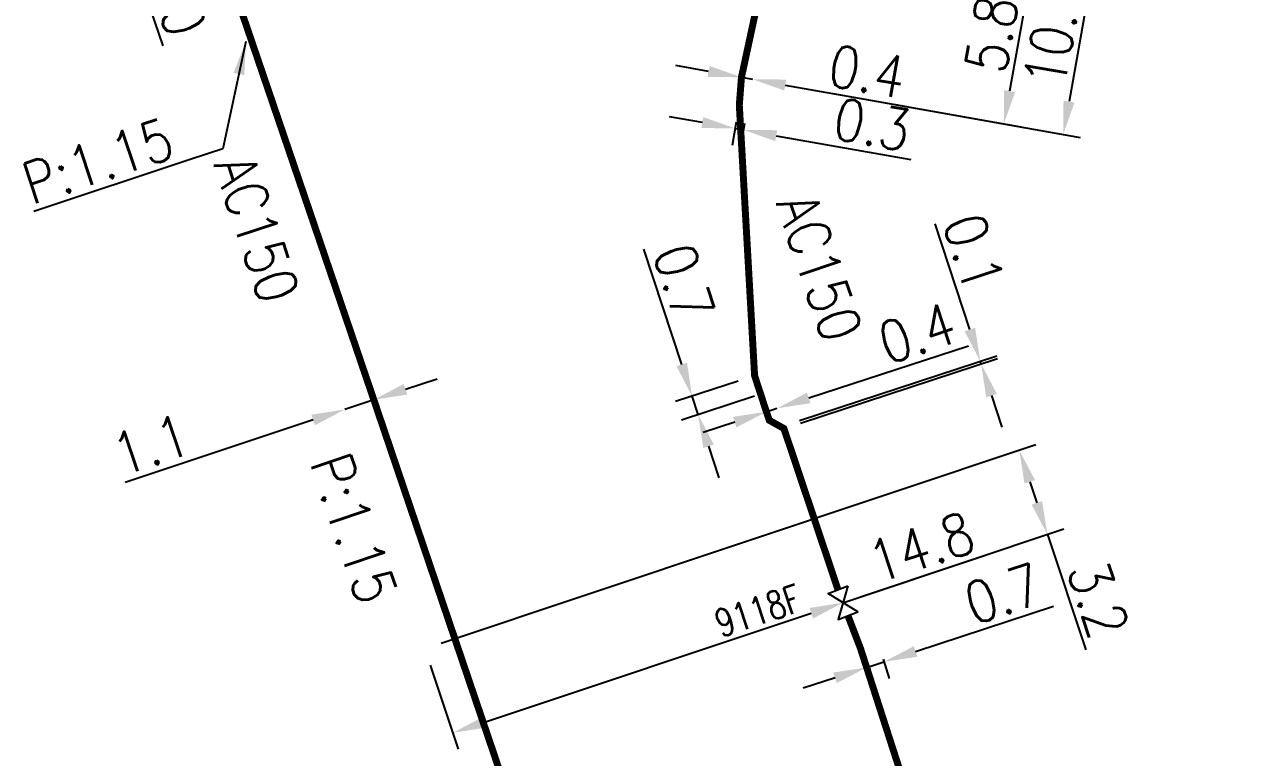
# Model space of a CAD drawing. Header units: millimetres. Extents: x 160996 to 162003, y 120996 to 122000.
# Drawn here: x 161422.45 to 161466.21, y 121384.16 to 121410.55 of the extents above; entities that cross this region are included whole.
import ezdxf
from ezdxf.enums import TextEntityAlignment as Align

# ---------------------------------------------------------------- set-up
doc = ezdxf.new("R2010")
doc.units = ezdxf.units.MM
doc.header["$PDMODE"] = 34
doc.linetypes.add('L_100_AP', pattern=[14, 10, -1.5, 1, -1.5])
doc.linetypes.add('L_25_AP', pattern=[2000, 1000, 1000])
doc.layers.get('0').update_dxf_attribs({"linetype": 'CONTINUOUS'})
doc.layers.get('Defpoints').update_dxf_attribs({"linetype": 'CONTINUOUS'})
for name, color, linetype in [('L_140', 3, 'CONTINUOUS'), ('L_150', 1, 'CONTINUOUS'), ('L_300', 7, 'CONTINUOUS'), ('L_340', 7, 'CONTINUOUS')]:
    doc.layers.add(name, color=color, linetype=linetype)
doc.styles.get("Standard").update_dxf_attribs({"font": 'romans.shx', "width": 0.85})
doc.dimstyles.get("Standard").update_dxf_attribs({"dimtxt": 1.5, "dimasz": 1.2, "dimexe": 0.625, "dimexo": 0.625, "dimgap": 0.25, "dimtad": 1, "dimdec": 1, "dimzin": 0, "dimdsep": 46, "dimtxsty": 'Standard', "dimcen": -0.5, "dimadec": 0, "dimazin": 0, "dimtfac": 1, "dimtdec": 1, "dimtmove": 0, "dimatfit": 3, "dimfxl": 0, "dimtolj": 1, "dimtzin": 0, "dimarcsym": 0})

# ---------------------------------------------------------------- blocks, each defined once
blk = doc.blocks.new('L_300_03')
at = {"color": 0, "linetype": 'Continuous', "flags": 128}
blk.add_lwpolyline([(-1, 0.75), (1, -0.75), (1, 0.75), (-1, -0.75), (-1, 0.75)], dxfattribs=at)
at = {"color": 0, "linetype": 'Continuous', "width": 0.75}
blk.add_attdef('NUM', text='', height=1.5, dxfattribs=at).set_placement((0, 2.1), align=Align.MIDDLE_CENTER)
at = {"color": 0, "linetype": 'Continuous', "width": 0.75, "flags": 3}
for tag, p in [('DEF_LEG', (0, -5)), ('DEF_COUP', (0, -7.5)), ('DEF_TYPE', (0, -10))]:
    blk.add_attdef(tag, text='', height=1.2, dxfattribs=at).set_placement(p, align=Align.MIDDLE)
blk = doc.blocks.new('*D1180')
at = {"layer": 'Defpoints', "color": 0, "linetype": 'Continuous', "transparency": 16777216}
for p in [(161451.901, 121389.736), (161436.849, 121388.086), (161437.862, 121385.051)]:
    blk.add_point(p, dxfattribs=at)
at = {"layer": 'L_300', "color": 0, "linetype": 'Continuous', "lineweight": -2, "transparency": 16777216}
for p, q in [((161451.901, 121389.736), (161457.026, 121391.447)), ((161439, 121385.431), (161450.762, 121389.356)), ((161437.047, 121387.493), (161438.06, 121384.458))]:
    blk.add_line(p, q, dxfattribs=at)
at = {"layer": 'L_300', "color": 0, "linetype": 'Continuous', "transparency": 16777216}
for points in [[(161450.699, 121389.546), (161450.826, 121389.167), (161451.901, 121389.736)], [(161438.937, 121385.62), (161439.064, 121385.241), (161437.862, 121385.051)]]:
    blk.add_solid(points, dxfattribs=at)
at = {"layer": 'L_300', "color": 0, "linetype": 'Continuous', "transparency": 16777216, "insert": (161454.716, 121391.73), "char_height": 1.5, "attachment_point": 5, "rotation": 18.4556}
blk.add_mtext('\\A1;14.8', dxfattribs=at)
blk = doc.blocks.new('*D1181')
at = {"layer": 'Defpoints', "color": 0, "linetype": 'Continuous', "transparency": 16777216}
for p in [(161458.243, 121395.226), (161451.901, 121389.736), (161436.849, 121388.086)]:
    blk.add_point(p, dxfattribs=at)
at = {"layer": 'L_300', "color": 0, "linetype": 'Continuous', "lineweight": -2, "transparency": 16777216}
for p, q in [((161437.442, 121388.284), (161458.835, 121395.424)), ((161458.622, 121394.088), (161458.876, 121393.329)), ((161452.494, 121389.934), (161459.848, 121392.389)), ((161459.256, 121392.191), (161460.639, 121388.044))]:
    blk.add_line(p, q, dxfattribs=at)
at = {"layer": 'L_300', "color": 0, "linetype": 'Continuous', "transparency": 16777216}
for points in [[(161458.812, 121394.151), (161458.433, 121394.024), (161458.243, 121395.226)], [(161459.065, 121393.392), (161458.686, 121393.266), (161459.256, 121392.191)]]:
    blk.add_solid(points, dxfattribs=at)
at = {"layer": 'L_300', "color": 0, "linetype": 'Continuous', "transparency": 16777216, "insert": (161461.086, 121389.865), "char_height": 1.5, "attachment_point": 5, "rotation": 288.4556}
blk.add_mtext('\\A1;3.2', dxfattribs=at)
blk = doc.blocks.new('*D1182')
at = {"layer": 'Defpoints', "color": 0, "linetype": 'Continuous', "transparency": 16777216}
for p in [(161452.53, 121388.095), (161453.147, 121388.297), (161453.373, 121387.607)]:
    blk.add_point(p, dxfattribs=at)
at = {"layer": 'L_150', "color": 0, "linetype": 'Continuous', "lineweight": -2, "transparency": 16777216}
for p, q in [((161454.514, 121387.98), (161459.479, 121389.605)), ((161452.755, 121387.405), (161453.373, 121387.607)), ((161453.342, 121387.703), (161453.567, 121387.013)), ((161452.724, 121387.501), (161452.95, 121386.811)), ((161451.615, 121387.032), (161450.474, 121386.659))]:
    blk.add_line(p, q, dxfattribs=at)
at = {"layer": 'L_150', "color": 0, "linetype": 'Continuous', "transparency": 16777216}
for points in [[(161454.451, 121388.17), (161454.576, 121387.79), (161453.373, 121387.607)], [(161451.553, 121387.222), (161451.677, 121386.842), (161452.755, 121387.405)]]:
    blk.add_solid(points, dxfattribs=at)
at = {"layer": 'L_150', "color": 0, "linetype": 'Continuous', "transparency": 16777216, "insert": (161457.661, 121390.062), "char_height": 1.5, "attachment_point": 5, "rotation": 18.1127}
blk.add_mtext('\\A1;0.7', dxfattribs=at)
blk = doc.blocks.new('*D1196')
at = {"layer": 'Defpoints', "color": 0, "linetype": 'Continuous', "transparency": 16777216}
for p in [(161435.023, 121397.038), (161433.979, 121396.691), (161433.979, 121396.691)]:
    blk.add_point(p, dxfattribs=at)
at = {"layer": 'L_150', "color": 0, "linetype": 'Continuous', "lineweight": -2, "transparency": 16777216}
for p, q in [((161436.161, 121397.417), (161437.3, 121397.796)), ((161435.023, 121397.038), (161433.979, 121396.691)), ((161432.841, 121396.312), (161426.08, 121394.061))]:
    blk.add_line(p, q, dxfattribs=at)
at = {"layer": 'L_150', "color": 0, "linetype": 'Continuous', "transparency": 16777216}
for points in [[(161436.098, 121397.607), (161436.225, 121397.227), (161435.023, 121397.038)], [(161432.777, 121396.501), (161432.904, 121396.122), (161433.979, 121396.691)]]:
    blk.add_solid(points, dxfattribs=at)
at = {"layer": 'L_150', "color": 0, "linetype": 'Continuous', "transparency": 16777216, "insert": (161427.009, 121395.425), "char_height": 1.5, "attachment_point": 5, "rotation": 18.4111}
blk.add_mtext('\\A1;1.1', dxfattribs=at)
blk = doc.blocks.new('*D1198')
at = {"layer": 'Defpoints', "color": 0, "linetype": 'Continuous', "transparency": 16777216}
for p in [(161427.497, 121416.809), (161427.523, 121415.808), (161425.596, 121415.148)]:
    blk.add_point(p, dxfattribs=at)
at = {"layer": 'L_340', "color": 0, "linetype": 'Continuous', "lineweight": -2, "transparency": 16777216}
for p, q in [((161424.897, 121417.186), (161424.508, 121418.321)), ((161426.905, 121416.606), (161424.695, 121415.848)), ((161425.286, 121416.051), (161425.596, 121415.148)), ((161426.932, 121415.606), (161425.005, 121414.945)), ((161425.985, 121414.012), (161427.437, 121409.78))]:
    blk.add_line(p, q, dxfattribs=at)
at = {"layer": 'L_340', "color": 0, "linetype": 'Continuous', "transparency": 16777216}
for points in [[(161425.086, 121417.251), (161424.708, 121417.121), (161425.286, 121416.051)], [(161426.174, 121414.077), (161425.796, 121413.948), (161425.596, 121415.148)]]:
    blk.add_solid(points, dxfattribs=at)
at = {"layer": 'L_340', "color": 0, "linetype": 'Continuous', "transparency": 16777216, "insert": (161427.898, 121411.518), "char_height": 1.5, "attachment_point": 5, "rotation": 288.9273}
blk.add_mtext('\\A1;1.0', dxfattribs=at)
blk = doc.blocks.new('*D1204')
at = {"layer": 'Defpoints', "color": 0, "linetype": 'Continuous', "transparency": 16777216}
for p in [(161449.527, 121396.732), (161449.527, 121396.732), (161449.147, 121396.608)]:
    blk.add_point(p, dxfattribs=at)
at = {"layer": 'L_140', "color": 0, "linetype": 'Continuous', "lineweight": -2, "transparency": 16777216}
for p, q in [((161450.668, 121397.105), (161456.416, 121398.985)), ((161449.147, 121396.608), (161449.527, 121396.732)), ((161448.007, 121396.235), (161446.866, 121395.862))]:
    blk.add_line(p, q, dxfattribs=at)
at = {"layer": 'L_140', "color": 0, "linetype": 'Continuous', "transparency": 16777216}
for points in [[(161450.606, 121397.295), (161450.73, 121396.915), (161449.527, 121396.732)], [(161447.944, 121396.425), (161448.069, 121396.045), (161449.147, 121396.608)]]:
    blk.add_solid(points, dxfattribs=at)
at = {"layer": 'L_140', "color": 0, "linetype": 'Continuous', "transparency": 16777216, "insert": (161454.569, 121399.434), "char_height": 1.5, "attachment_point": 5, "rotation": 18.1127}
blk.add_mtext('\\A1;0.4', dxfattribs=at)
blk = doc.blocks.new('*D1528')
at = {"layer": 'Defpoints', "color": 0, "linetype": 'Continuous', "transparency": 16777216}
for p in [(161448.722, 121397.906), (161449.311, 121397.363), (161446.692, 121396.505)]:
    blk.add_point(p, dxfattribs=at)
at = {"layer": 'L_140', "color": 0, "linetype": 'Continuous', "lineweight": -2, "transparency": 16777216}
for p, q in [((161446.1, 121398.31), (161444.74, 121402.465)), ((161448.128, 121397.712), (161445.88, 121396.975)), ((161448.717, 121397.168), (161446.098, 121396.31)), ((161446.692, 121396.505), (161446.474, 121397.17)), ((161447.065, 121395.364), (161447.439, 121394.224))]:
    blk.add_line(p, q, dxfattribs=at)
at = {"layer": 'L_140', "color": 0, "linetype": 'Continuous', "transparency": 16777216}
for points in [[(161446.29, 121398.373), (161445.91, 121398.248), (161446.474, 121397.17)], [(161447.255, 121395.427), (161446.875, 121395.302), (161446.692, 121396.505)]]:
    blk.add_solid(points, dxfattribs=at)
at = {"layer": 'L_140', "color": 0, "linetype": 'Continuous', "transparency": 16777216, "insert": (161446.183, 121401.269), "char_height": 1.5, "attachment_point": 5, "rotation": 288.1347}
blk.add_mtext('\\A1;0.7', dxfattribs=at)
blk = doc.blocks.new('*D1530')
at = {"layer": 'Defpoints', "color": 0, "linetype": 'Continuous', "transparency": 16777216}
for p in [(161448.172, 121407.645), (161448.467, 121407.593), (161448.318, 121406.755)]:
    blk.add_point(p, dxfattribs=at)
at = {"layer": 'L_140', "color": 0, "linetype": 'Continuous', "lineweight": -2, "transparency": 16777216}
for p, q in [((161446.842, 121407.017), (161445.66, 121407.227)), ((161448.063, 121407.03), (161447.914, 121406.192)), ((161448.023, 121406.807), (161448.318, 121406.755)), ((161448.358, 121406.977), (161448.209, 121406.139)), ((161449.5, 121406.544), (161454.338, 121405.684))]:
    blk.add_line(p, q, dxfattribs=at)
at = {"layer": 'L_140', "color": 0, "linetype": 'Continuous', "transparency": 16777216}
for points in [[(161446.877, 121407.214), (161446.807, 121406.82), (161448.023, 121406.807)], [(161449.535, 121406.741), (161449.465, 121406.348), (161448.318, 121406.755)]]:
    blk.add_solid(points, dxfattribs=at)
at = {"layer": 'L_140', "color": 0, "linetype": 'Continuous', "transparency": 16777216, "insert": (161452.951, 121406.946), "char_height": 1.5, "attachment_point": 5, "rotation": 349.9147}
blk.add_mtext('\\A1;0.3', dxfattribs=at)
blk = doc.blocks.new('*D705')
at = {"layer": 'Defpoints', "color": 0, "linetype": 'Continuous', "transparency": 16777216}
for p in [(161456.84, 121398.426), (161449.744, 121396.102), (161449.776, 121396.007)]:
    blk.add_point(p, dxfattribs=at)
at = {"layer": 'L_140', "color": 0, "linetype": 'Continuous', "lineweight": -2, "transparency": 16777216}
for p, q in [((161456.467, 121399.566), (161455.22, 121403.374)), ((161450.338, 121396.296), (161457.434, 121398.62)), ((161450.37, 121396.202), (161457.466, 121398.525)), ((161456.872, 121398.331), (161456.84, 121398.426)), ((161457.245, 121397.19), (161457.619, 121396.05))]:
    blk.add_line(p, q, dxfattribs=at)
at = {"layer": 'L_140', "color": 0, "linetype": 'Continuous', "transparency": 16777216}
for points in [[(161456.657, 121399.629), (161456.277, 121399.504), (161456.84, 121398.426)], [(161457.435, 121397.253), (161457.055, 121397.128), (161456.872, 121398.331)]]:
    blk.add_solid(points, dxfattribs=at)
at = {"layer": 'L_140', "color": 0, "linetype": 'Continuous', "transparency": 16777216, "insert": (161456.607, 121402.352), "char_height": 1.5, "attachment_point": 5, "rotation": 288.1347}
blk.add_mtext('\\A1;0.1', dxfattribs=at)
blk = doc.blocks.new('*D706')
at = {"layer": 'Defpoints', "color": 0, "linetype": 'Continuous', "transparency": 16777216}
for p in [(161450.944, 121418.426), (161450.922, 121408.172), (161459.823, 121406.589)]:
    blk.add_point(p, dxfattribs=at)
at = {"layer": 'L_340', "color": 0, "linetype": 'Continuous', "lineweight": -2, "transparency": 16777216}
for p, q in [((161451.559, 121418.317), (161462.207, 121416.423)), ((161461.382, 121415.351), (161460.033, 121407.77)), ((161451.538, 121408.062), (161460.439, 121406.479))]:
    blk.add_line(p, q, dxfattribs=at)
at = {"layer": 'L_340', "color": 0, "linetype": 'Continuous', "transparency": 16777216}
for points in [[(161461.185, 121415.386), (161461.579, 121415.316), (161461.592, 121416.533)], [(161459.836, 121407.805), (161460.23, 121407.735), (161459.823, 121406.589)]]:
    blk.add_solid(points, dxfattribs=at)
at = {"layer": 'L_340', "color": 0, "linetype": 'Continuous', "transparency": 16777216, "insert": (161459.454, 121410.224), "char_height": 1.5, "attachment_point": 5, "rotation": 79.9147}
blk.add_mtext('\\A1;10.1', dxfattribs=at)
blk = doc.blocks.new('*D707')
at = {"layer": 'Defpoints', "color": 0, "linetype": 'Continuous', "transparency": 16777216}
for p in [(161448.249, 121408.647), (161448.643, 121408.577), (161448.643, 121408.577)]:
    blk.add_point(p, dxfattribs=at)
at = {"layer": 'L_140', "color": 0, "linetype": 'Continuous', "lineweight": -2, "transparency": 16777216}
for p, q in [((161447.067, 121408.857), (161445.886, 121409.068)), ((161448.249, 121408.647), (161448.643, 121408.577)), ((161449.824, 121408.367), (161454.188, 121407.591))]:
    blk.add_line(p, q, dxfattribs=at)
at = {"layer": 'L_140', "color": 0, "linetype": 'Continuous', "transparency": 16777216}
for points in [[(161447.102, 121409.054), (161447.032, 121408.661), (161448.249, 121408.647)], [(161449.859, 121408.564), (161449.789, 121408.17), (161448.643, 121408.577)]]:
    blk.add_solid(points, dxfattribs=at)
at = {"layer": 'L_140', "color": 0, "linetype": 'Continuous', "transparency": 16777216, "insert": (161452.772, 121408.859), "char_height": 1.5, "attachment_point": 5, "rotation": 349.9147}
blk.add_mtext('\\A1;0.4', dxfattribs=at)
blk = doc.blocks.new('*D708')
at = {"layer": 'Defpoints', "color": 0, "linetype": 'Continuous', "transparency": 16777216}
for p in [(161449.473, 121414.321), (161450.922, 121408.172), (161457.687, 121406.969)]:
    blk.add_point(p, dxfattribs=at)
at = {"layer": 'L_140', "color": 0, "linetype": 'Continuous', "lineweight": -2, "transparency": 16777216}
for p, q in [((161450.088, 121414.211), (161459.318, 121412.569)), ((161458.493, 121411.497), (161457.898, 121408.15)), ((161451.538, 121408.062), (161458.303, 121406.859))]:
    blk.add_line(p, q, dxfattribs=at)
at = {"layer": 'L_140', "color": 0, "linetype": 'Continuous', "transparency": 16777216}
for points in [[(161458.296, 121411.532), (161458.69, 121411.462), (161458.703, 121412.679)], [(161457.701, 121408.185), (161458.094, 121408.115), (161457.687, 121406.969)]]:
    blk.add_solid(points, dxfattribs=at)
at = {"layer": 'L_140', "color": 0, "linetype": 'Continuous', "transparency": 16777216, "insert": (161457.246, 121410.198), "char_height": 1.5, "attachment_point": 5, "rotation": 79.9147}
blk.add_mtext('\\A1;5.8', dxfattribs=at)

msp = doc.modelspace()

# ---------------------------------------------------------------- linework, layer by layer
at = {"layer": 'L_140', "linetype": 'L_100_AP', "const_width": 0.25}
msp.add_lwpolyline([(161451.722, 121390.203), (161449.776, 121396.007), (161449.248, 121396.3), (161449.147, 121396.608), (161448.722, 121397.906), (161448.172, 121407.645), (161448.249, 121408.647), (161449.473, 121414.321), (161450.329, 121416.81), (161450.944, 121418.426)], dxfattribs=at)
at = {"layer": 'L_150', "linetype": 'L_25_AP', "const_width": 0.25, "flags": 128}
for points in [[(161465.288, 121304.2), (161465.008, 121305.109), (161464.655, 121306.256), (161463.962, 121308.511), (161462.729, 121312.467), (161451.756, 121347.028), (161442.306, 121375.553), (161435.023, 121397.038), (161428.516, 121416.149), (161428.088, 121417.012), (161425.241, 121422.736), (161424.122, 121424.996), (161424.122, 121424.996), (161424.122, 121424.996)], [(161758.042, 121000), (161755.483, 121002.658), (161749.185, 121009.113), (161743.549, 121014.839), (161737.923, 121020.563), (161730.629, 121027.774), (161723.616, 121034.91), (161717.046, 121041.406), (161701.25, 121057.145), (161689.216, 121069.388), (161689.216, 121069.388), (161678.104, 121080.378), (161666.405, 121091.906), (161650.32, 121107.96), (161639.203, 121118.933), (161630.847, 121127.084), (161626.544, 121131.281), (161615.512, 121142.534), (161615.512, 121142.534), (161607.762, 121150.322), (161598.034, 121160.066), (161586.342, 121171.8), (161577.282, 121181.11), (161569.011, 121189.45), (161560.859, 121197.97), (161549.085, 121209.66), (161541.202, 121217.457), (161532.127, 121226.468), (161521.851, 121236.647), (161514.574, 121243.979), (161502.87, 121256.17), (161499.405, 121259.538), (161499.405, 121259.538), (161491.169, 121267.545), (161490.827, 121267.878), (161489.894, 121271.424), (161489.154, 121274.235), (161487.002, 121282.417), (161485.375, 121287.3), (161485.321, 121288.074), (161483.47, 121293.806), (161480.322, 121303.369), (161478.641, 121308.355), (161478.129, 121309.872), (161469.614, 121335.116), (161467.585, 121340.802), (161465.012, 121348.089), (161465.012, 121348.089), (161465.012, 121348.089), (161464.149, 121348.465), (161464.039, 121348.797), (161463.013, 121351.88), (161463.786, 121353.192), (161452.53, 121388.095), (161452.08, 121389.269), (161452.08, 121389.269)]]:
    msp.add_lwpolyline(points, dxfattribs=at)

# ---------------------------------------------------------------- block references
at = {"layer": 'L_300'}
ref = msp.add_blockref('L_300_03', (161451.901, 121389.736), dxfattribs=dict(at, xscale=0.5, yscale=0.5, zscale=0.5, rotation=290.9660926873192))
ref.add_attrib('NUM', '9118F', dxfattribs={"layer": '0', "color": 0, "linetype": 'Continuous', "height": 1, "rotation": 18.4556, "width": 0.75}).set_placement((161448.849, 121389.445), align=Align.MIDDLE_CENTER)

# ---------------------------------------------------------------- texts
at = {"layer": 'L_140', "linetype": 'Continuous', "width": 0.85}
msp.add_text('AC150', height=1.5, rotation=288.6122, dxfattribs=at).set_placement((161449.483, 121404.122))
at = {"layer": 'L_150', "linetype": 'Continuous', "width": 0.85}
for s, rotation, p in [('AC150', 288.4045, (161429.247, 121405.516)), ('P:1.15', 288.7263, (161432.708, 121394.787))]:
    msp.add_text(s, height=1.5, rotation=rotation, dxfattribs=at).set_placement(p)
at = {"layer": 'L_150', "linetype": 'Continuous', "insert": (161422.717, 121404.048), "char_height": 1.5, "attachment_point": 7, "rotation": 18.4281}
msp.add_mtext('P:1.15', dxfattribs=at)

# ---------------------------------------------------------------- dimensions: what is measured, and where the dimension line sits
at = {"layer": 'L_140', "linetype": 'Continuous'}
for base, p1, p2, angle, picture, middle in [((161457.687, 121406.969), (161449.473, 121414.321), (161450.922, 121408.172), 79.9147, '*D708', (161458.231, 121410.023)), ((161448.643, 121408.577), (161448.249, 121408.647), (161448.643, 121408.577), 169.9147, '*D707', (161452.597, 121407.874)), ((161448.318, 121406.755), (161448.172, 121407.645), (161448.467, 121407.593), 169.9147, '*D1530', (161452.776, 121405.962)), ((161456.84, 121398.426), (161449.776, 121396.007), (161449.744, 121396.102), 288.1347, '*D705', (161455.657, 121402.041)), ((161446.692, 121396.505), (161448.722, 121397.906), (161449.311, 121397.363), 108.1347, '*D1528', (161445.233, 121400.958)), ((161449.527, 121396.732), (161449.147, 121396.608), (161449.527, 121396.732), 198.1127, '*D1204', (161454.88, 121398.483))]:
    dim = msp.add_linear_dim(base=base, p1=p1, p2=p2, angle=angle, dimstyle='Standard', dxfattribs=at)
    dim.commit()
    dim.dimension.update_dxf_attribs({"geometry": picture, "text_midpoint": middle, "dimtype": 160})
at = {"layer": 'L_150', "linetype": 'Continuous'}
for base, p1, p2, angle, picture, middle in [((161433.979, 121396.691), (161435.023, 121397.038), (161433.979, 121396.691), 18.4111, '*D1196', (161427.325, 121394.476)), ((161453.373, 121387.6073), (161452.5297, 121388.0947), (161453.1475, 121388.2968), 198.1127, '*D1182', (161457.9722, 121389.1117))]:
    dim = msp.add_linear_dim(base=base, p1=p1, p2=p2, angle=angle, dimstyle='Standard', dxfattribs=at)
    dim.commit()
    dim.dimension.update_dxf_attribs({"geometry": picture, "text_midpoint": middle, "dimtype": 160})
at = {"layer": 'L_300', "linetype": 'Continuous'}
for base, angle, picture, middle in [((161458.243, 121395.226), 288.4556, '*D1181', (161460.137, 121389.548)), ((161437.862, 121385.051), 18.4556, '*D1180', (161455.033, 121390.781))]:
    dim = msp.add_linear_dim(base=base, p1=(161451.901, 121389.736), p2=(161436.849, 121388.086), angle=angle, dimstyle='Standard', dxfattribs=at)
    dim.commit()
    dim.dimension.update_dxf_attribs({"geometry": picture, "text_midpoint": middle, "dimtype": 160})
at = {"layer": 'L_340', "linetype": 'Continuous'}
dim = msp.add_linear_dim(base=(161425.596, 121415.148), p1=(161427.497, 121416.809), p2=(161427.523, 121415.808), angle=108.9273, dimstyle='Standard', dxfattribs=at)
dim.commit()
dim.dimension.update_dxf_attribs({"geometry": '*D1198', "text_midpoint": (161426.952, 121411.194), "dimtype": 160})
dim = msp.add_linear_dim(base=(161459.823, 121406.589), p1=(161450.944, 121418.426), p2=(161450.922, 121408.172), angle=79.9147, dimstyle='Standard', override={"dimatfit": 0}, dxfattribs=at)
dim.commit()
dim.dimension.update_dxf_attribs({"geometry": '*D706', "text_midpoint": (161460.439, 121410.049), "dimtype": 160})

# ---------------------------------------------------------------- leaders
at = {"layer": 'L_150', "linetype": 'Continuous', "annotation_type": 0, "has_hookline": 1, "hookline_direction": 1, "text_width": 5.707, "horizontal_direction": (0.948721, 0.316114, 0)}
msp.add_leader([(161430.423, 121409.936), (161429.586, 121406.073), (161428.447, 121405.694)], dimstyle='Standard', dxfattribs=at)

doc.saveas('drawing.dxf')
